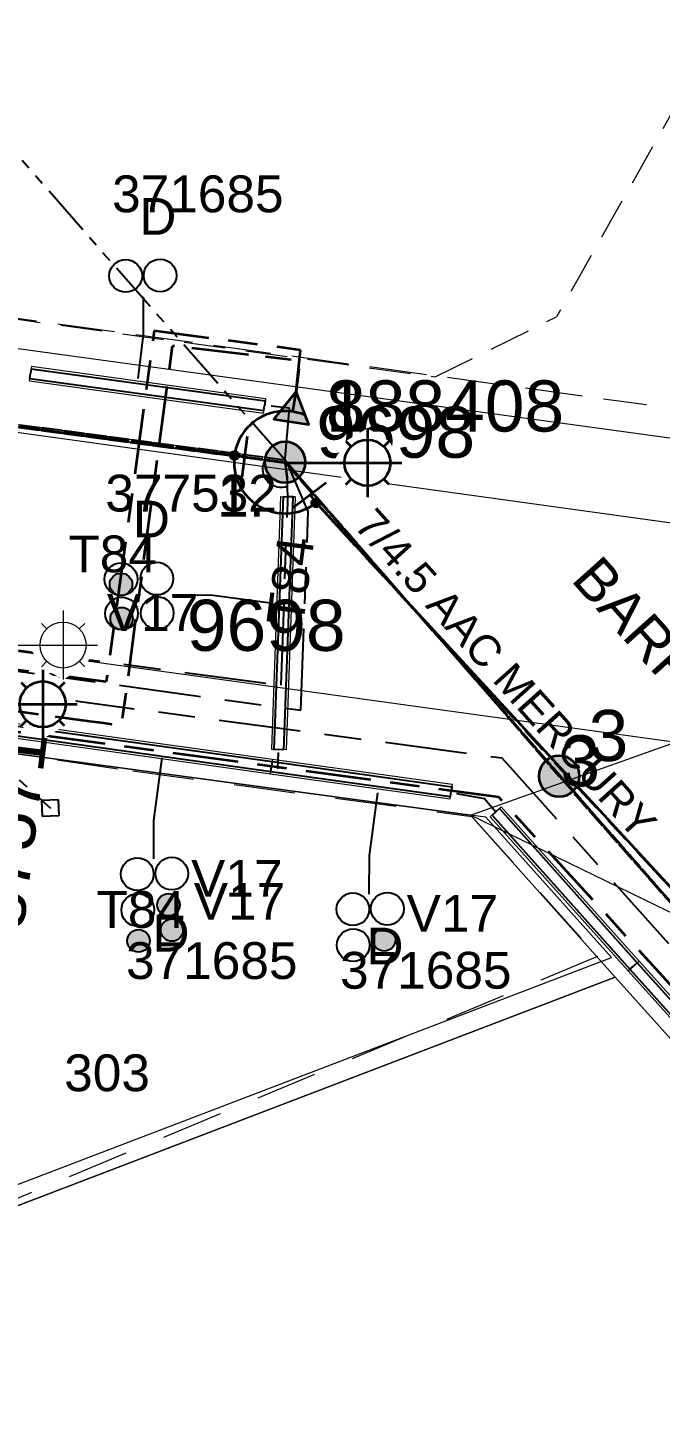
# Model space of a CAD drawing. Header units: metres. Extents: x 0 to 309348, y 0 to 6272736.
# Drawn here: x 309122.9 to 309153.9, y 6271744.9 to 6271812.5 of the extents above; entities that cross this region are included whole.
import ezdxf
from ezdxf.enums import TextEntityAlignment as Align

# ---------------------------------------------------------------- set-up
doc = ezdxf.new("R2010")
doc.units = ezdxf.units.M
for name, pattern in [('Cable Exist OH', [1, 1, 0]), ('Cable Exist UG', [8.2, 4, -1.2, 1.8, -1.2]), ('Dash', [5, 3, -2]), ('DASHEDX2', [38.1, 25.4, -12.7]), ('IE Trench LV', [5.5, 4, -1.5]), ('PHANTOM2', [1.25, 0.625, -0.125, 0.125, -0.125, 0.125, -0.125]), ('PHANTOMX2', [5, 2.5, -0.5, 0.5, -0.5, 0.5, -0.5])]:
    doc.linetypes.add(name, pattern=pattern)
doc.layers.get('0').update_dxf_attribs({"color": 6})
for name, color, linetype, lineweight in [('_User Miscellaneous1', 30, 'Continuous', 13), ('_User_HV_Exist', 1, 'Continuous', 35), ('_User_LV_Exist', 5, 'Continuous', 35), ('_User_SL_Exist', 4, 'Continuous', 35), ('Cadastre Developer_SP_EXT', 98, 'Continuous', 15), ('Cadastre Developer_SP_NEW', 92, 'Continuous', 15), ('Cadastre Land Parcels_SP_EXT', 118, 'Continuous', 15), ('Cadastre Roads_SP_EXT', 218, 'Continuous', 15), ('Cadastre Roads_SP_NEW', 214, 'Continuous', 15), ('Mains_HV_EXT', 13, 'Continuous', 25), ('Mains_LV_EXT', 163, 'Continuous', 25), ('Mains_SL_EXT', 131, 'Continuous', 25)]:
    doc.layers.add(name, color=color, linetype=linetype, lineweight=lineweight)
doc.layers.add('_User Miscellaneous10', color=252, linetype='Continuous', lineweight=13, plot=False, transparency=0.85)
for name, color, linetype in [('Duct_SP_EXT', 30, 'Continuous'), ('Equip_SP_SL_EXT', 7, 'Continuous'), ('Services_SP_EXT', 42, 'PHANTOMX2'), ('SupportsOH_SP_TR_HV_LV_SL_EXT', 7, 'Continuous'), ('SupportsUG_SP_LV_SL_EXT', 7, 'Continuous'), ('Trench_SP_EXT', 7, 'Continuous')]:
    doc.layers.add(name, color=color, linetype=linetype)
doc.styles.add('COLUMN_LABEL', font='arial.ttf', dxfattribs={"height": 2})
doc.styles.add('iecARIAL', font='arial.ttf', dxfattribs={"height": 2})
doc.styles.add('POLE_LABEL', font='arial.ttf', dxfattribs={"height": 2})
doc.styles.add('SL_LABEL', font='arial.ttf', dxfattribs={"height": 2})
doc.styles.get("Standard").update_dxf_attribs({"font": 'arial.ttf'})
doc.linetypes.add('Cable New UG', pattern='A,7,-0.25,["x",Standard,S=2,R=0,X=0.2,Y=-0.8],-2.1', length=9.35)

# ---------------------------------------------------------------- blocks, each defined once
blk = doc.blocks.new('COLUMN_EXT')
blk.add_hatch(color=256).paths.add_polyline_path([(1.5, -1.5), (1.5, 1.5), (-1.5, 1.5), (-1.5, -1.5)])
blk.add_lwpolyline([(1.5, 1.5), (-1.5, 1.5), (-1.5, -1.5), (1.5, -1.5)], close=True)
at = {"flags": 9}
for tag, p in [('NOTES', (-1.813, 2)), ('STREETNAME', (-1.813, 1.6)), ('LOCATION', (-1.813, 1.4)), ('SUBURB', (-1.813, 1.8)), ('OWNED_BY', (-1.813, 0.6)), ('LEGEND', (-1.813, 1.2)), ('USAGE', (-1.813, 1)), ('STATE', (-1.813, 0.8)), ('COLUMN_TYPE', (-1.813, 0.4))]:
    blk.add_attdef(tag, text='', height=0.2, rotation=180, dxfattribs=at).set_placement(p, align=Align.MIDDLE_LEFT)
at = {"flags": 1}
blk.add_attdef('Z', (-1.813, 2.351), '', height=0.2, rotation=180, dxfattribs=at)
at = {"flags": 9}
for tag, style, p in [('STRUCTURE_PLANT_NUMBER', 'POLE_LABEL', (-1.813, -0.031)), ('STREET_CODE', 'COLUMN_LABEL', (-1.813, 0.2))]:
    blk.add_attdef(tag, text='', height=0.2, rotation=180, dxfattribs=dict(at, style=style)).set_placement(p, align=Align.MIDDLE_LEFT)
at = {"style": 'COLUMN_LABEL', "width": 0.9, "flags": 8}
blk.add_attdef('ASSET_NUM', text='', height=2, rotation=270, dxfattribs=at).set_placement((2, -4), align=Align.MIDDLE_LEFT)
blk = doc.blocks.new('DUCT_EXT')
blk.add_circle((0, 0.8), 0.8)
at = {"flags": 1}
blk.add_attdef('Z', (0, 0), '', height=0.2, dxfattribs=at)
at = {"flags": 9}
for tag, p in [('DUCT_CODE', (0, 0)), ('XSECT_TYPE', (0, -0.2)), ('STATE', (0, -0.6)), ('FB_REFERENCE', (0, -0.4)), ('NOTES', (0, -0.8))]:
    blk.add_attdef(tag, text='', height=0.2, dxfattribs=at).set_placement(p, align=Align.MIDDLE_LEFT)
blk = doc.blocks.new('SL_LANTERN_EXT')
at = {"flags": 9}
for tag, p in [('LRATECODE', (-7.4, 0)), ('LOUTREACHVOCAB', (-7.2, 0)), ('LOUTREACH', (-7, 0)), ('LANTNUMBER', (-6.6, 0)), ('LNEW', (-6.4, 0)), ('LMASTVOCAB', (-6.2, 0)), ('LMAST', (-6, 0)), ('LLAMPVOCAB', (-5.8, 0)), ('LLAMP', (-5.6, 0)), ('LEXIST', (-5.4, 0)), ('LCHARGE3PERCENT', (-5.2, 0)), ('LCHARGE3', (-5, 0)), ('LCHARGE2PERCENT', (-4.8, 0)), ('LCHARGE2', (-4.6, 0)), ('LCHARGE1PERCENT', (-4.4, 0)), ('LCHARGE1', (-4.2, 0)), ('LCATEGORY', (-4, 0)), ('LBRACKETVOCAB', (-3.8, 0)), ('LBRACKET', (-3.6, 0)), ('LKINGHEIGHT', (-3.4, 0)), ('CREPLACE', (-3.2, 0)), ('CREMOVE', (-3, 0)), ('CNUMBER', (-2.8, 0)), ('CNEW', (-2.6, 0)), ('CEXIST', (-2.4, 0)), ('USAGE', (-2.2, 0)), ('STATE', (-2, 0)), ('OWNED_BY', (-1.8, 0)), ('ORIENTATION', (-1.6, 0)), ('OPERATING_VOLTAGE', (-1.4, 0)), ('NO_PHASES', (-1.2, 0)), ('LANTERN_TYPE', (-1, 0)), ('LANTERN_PURPOSE', (-0.8, 0)), ('CONTROL_TYPE', (-0.6, 0)), ('CONSTRUCTED_VOLTAGE', (-0.4, 0))]:
    blk.add_attdef(tag, text='', height=0.001, rotation=270, dxfattribs=at).set_placement(p, align=Align.MIDDLE_LEFT)
at = {"style": 'SL_LABEL', "flags": 9}
blk.add_attdef('STREET_CODE', text='', height=0.001, rotation=270, dxfattribs=at).set_placement((0.001, 0), align=Align.MIDDLE_LEFT)
at = {"flags": 1}
blk.add_attdef('Z', (0, 0), '', height=0.001, rotation=270, dxfattribs=at)
at = {"width": 0.9}
blk.add_attdef('LNUMBER', text='', height=1, dxfattribs=at).set_placement((7, -1), align=Align.MIDDLE_LEFT)
at = {"flags": 9}
for tag, p in [('LREMOVE', (0, -7.6)), ('LREPLACE', (0, -7.8)), ('LTYPE', (0, -8)), ('LTYPEVOCAB', (0, -8.2)), ('LEGEND', (0, -8.4)), ('SUBURB', (0, -8.6)), ('STREETNAME', (0, -8.8)), ('LOCATION', (0, -9)), ('NOTES', (0, -9.2)), ('MAINTAINED_BY', (0, -9.863))]:
    blk.add_attdef(tag, text='', height=0.001, dxfattribs=at).set_placement(p, align=Align.MIDDLE_LEFT)
blk.add_attdef('OPERATED_BY', (0, -9.607), '', height=0.001, dxfattribs=at)
blk.add_wipeout([(5.688, 0), (5.061, -1.061), (4, -1.688), (2.939, -1.061), (2.313, 0), (2.939, 1.061), (4, 1.687), (5.061, 1.061)])
for p, q in [((4, 1.687), (4, 0)), ((2.939, 1.061), (3.205, 0.795)), ((5.061, 1.061), (4.795, 0.795)), ((0, 0), (4, 0)), ((4, 0), (5.688, 0)), ((4, 0), (4, -1.688)), ((2.939, -1.061), (3.205, -0.795)), ((5.061, -1.061), (4.795, -0.795))]:
    blk.add_line(p, q)
blk.add_circle((4, 0), 1.125)
blk = doc.blocks.new('CCP_EXT')
at = {"flags": 9}
for tag, p in [('USAGE', (0, -1.2)), ('LEGEND', (0, -1.4)), ('STATE', (0, -1.8)), ('LIFE_SUPPORT', (0, -1.6)), ('NOTES', (0, -2))]:
    blk.add_attdef(tag, text='', height=0.2, dxfattribs=at).set_placement(p, align=Align.MIDDLE_LEFT)
blk.add_wipeout([(0, 0.566), (0.566, 0), (0, -0.566), (-0.566, 0)])
blk.add_lwpolyline([(-0.566, 0), (0, 0.566), (0.566, 0), (0, -0.566), (-0.566, 0)])
at = {"flags": 1}
blk.add_attdef('Z', (0, 0), '', height=0.2, dxfattribs=at)
at = {"flags": 9}
for tag, p in [('CCP_TYPE', (0, 0)), ('OPERATING_VOLTAGE', (0, -0.6)), ('CONSTRUCTED_VOLTAGE', (0, -0.2)), ('NO_PHASES', (0, -0.4)), ('ORIENTATION', (0, -0.8)), ('OWNED_BY', (0, -1))]:
    blk.add_attdef(tag, text='', height=0.2, dxfattribs=at).set_placement(p, align=Align.MIDDLE_LEFT)
blk = doc.blocks.new('POLE_EXT')
blk.add_hatch(color=256).paths.add_polyline_path([(-1, 0, 1), (1, 0, 1)])
blk.add_lwpolyline([(-1, 0, 1), (1, 0, 1)], format="xyb", close=True)
at = {"flags": 8}
blk.add_attdef('pNumber', text='', height=2, dxfattribs=at).set_placement((2.5, 2.5), align=Align.MIDDLE_CENTER)
at = {"style": 'POLE_LABEL', "flags": 9}
for tag, p in [('STRUCTURE_PLANT_NUMBER', (1.355, 0.028)), ('STREET_CODE', (1.355, -0.2))]:
    blk.add_attdef(tag, text='', height=0.2, dxfattribs=at).set_placement(p, align=Align.MIDDLE_LEFT)
at = {"flags": 9}
for tag, p in [('OWNED_BY', (1.355, -0.4)), ('PARENT', (1.355, -0.6)), ('cLV', (1.355, -1.4)), ('SPECIAL_USE', (1.355, -0.8)), ('STATE', (1.355, -1)), ('USAGE', (1.355, -1.2)), ('cHV', (1.355, -2)), ('hDepth', (1.355, -1.6)), ('hDia', (1.355, -1.8)), ('LBRACKET', (1.355, -2.2)), ('LExisting', (1.355, -2.4)), ('LANTNUMBER', (1.355, -2.6)), ('LOther', (1.355, -2.8)), ('cLinedev', (1.355, -3.4)), ('LRemove', (1.355, -3)), ('LEGEND', (1.355, -3.2)), ('pExisting', (1.355, -3.8)), ('LOCATION', (1.355, -3.6)), ('PFNUMBER', (1.355, -4)), ('pFooting', (1.355, -4.4)), ('pNew', (1.355, -4.6)), ('NEWPFNUMBER', (1.355, -4.2)), ('pRelocate', (1.355, -5)), ('pRemove', (1.355, -5.2)), ('pReplace', (1.355, -5.4)), ('cspan', (1.355, -6)), ('pStay', (1.355, -5.6)), ('pType', (1.355, -5.8)), ('STREETNAME', (1.355, -6.2)), ('SUBURB', (1.355, -6.4)), ('NOTES', (1.355, -6.6)), ('MAINTAINED_BY', (1.355, -6.814)), ('OPERATED_BY', (1.355, -7.014))]:
    blk.add_attdef(tag, text='', height=0.2, dxfattribs=at).set_placement(p, align=Align.MIDDLE_LEFT)
at = {"flags": 1}
blk.add_attdef('Z', (1.355, -7.328), '', height=0.2, dxfattribs=at)
blk = doc.blocks.new('CABLE_LARGE_EXT')
h = blk.add_hatch(color=256)
edge = h.paths.add_edge_path()
edge.add_arc((0, 0.55), 0.55, 0, 360)
blk.add_circle((0, 0.55), 0.55)
at = {"flags": 1}
blk.add_attdef('Z', (0, 0), '', height=0.2, dxfattribs=at)
at = {"flags": 9}
for tag, p in [('COND_CODE', (0, 0)), ('XSECT_SIZE', (0, -0.6)), ('STATE', (0, -0.4)), ('FB_REFERENCE', (0, -0.2)), ('NOTES', (0, -0.8))]:
    blk.add_attdef(tag, text='', height=0.2, dxfattribs=at).set_placement(p, align=Align.MIDDLE_LEFT)
blk = doc.blocks.new('UGOH')
h = blk.add_hatch(color=256)
h.dxf.hatch_style = 1
h.paths.add_polyline_path([(3.5, 0), (2, 0.866), (2, -0.866)])
blk.add_line((2.5, 0), (3.5, 0))
at = {"flags": 128}
blk.add_lwpolyline([(3.5, 0), (2, 0.866), (2, -0.866)], close=True, dxfattribs=at)
blk = doc.blocks.new('*U316')
h = blk.add_hatch(color=256)
h.dxf.hatch_style = 1
h.paths.add_polyline_path([(-2.505, 0.131, 1), (-2.452, 0.528, 1)])
for p, q in [((-1.851, 1.255), (-2.114, -0.728)), ((-1.983, 0.263), (-2.478, 0.329))]:
    blk.add_line(p, q)
blk.add_circle((-2.478, 0.329), 0.2)
blk = doc.blocks.new('*U324')
h = blk.add_hatch(color=256)
h.dxf.hatch_style = 1
h.paths.add_polyline_path([(1.673, -1.869, 1), (1.354, -2.111, 1)])
for p, q in [((0.415, -2.197), (2.007, -0.987)), ((1.211, -1.592), (1.513, -1.99))]:
    blk.add_line(p, q)
blk.add_circle((1.513, -1.99), 0.2)

msp = doc.modelspace()

# ---------------------------------------------------------------- linework, layer by layer
at = {"layer": '_User Miscellaneous1'}
for p, q in [((309123.08425, 6271795.9873), (309123.03516, 6271795.63066)), ((309123.08425, 6271795.9873), (309134.53115, 6271794.41181)), ((309122.98608, 6271795.27403), (309123.03516, 6271795.63066)), ((309122.98608, 6271795.27403), (309134.43298, 6271793.69853)), ((309134.43298, 6271793.69853), (309134.48207, 6271794.05517)), ((309134.53115, 6271794.41181), (309134.48207, 6271794.05517)), ((309135.26933, 6271789.62434), (309134.81947, 6271777.26349)), ((309135.26933, 6271789.62434), (309135.6291, 6271789.61125)), ((309135.98886, 6271789.59816), (309135.53899, 6271777.2373)), ((309135.98886, 6271789.59816), (309135.6291, 6271789.61125)), ((309119.51328, 6271778.91893), (309134.88093, 6271776.77482)), ((309119.41379, 6271778.20583), (309134.78143, 6271776.06173)), ((309134.81947, 6271777.26349), (309135.17923, 6271777.25039)), ((309135.53899, 6271777.2373), (309135.17923, 6271777.25039)), ((309134.78143, 6271776.06173), (309134.83118, 6271776.41828)), ((309134.78144, 6271776.06173), (309134.83118, 6271776.41828)), ((309134.88093, 6271776.77482), (309134.83118, 6271776.41828)), ((309134.88092, 6271776.77482), (309134.83118, 6271776.41828)), ((309134.88092, 6271776.77482), (309143.66297, 6271775.54958)), ((309134.78144, 6271776.06173), (309143.56348, 6271774.83649)), ((309143.66297, 6271775.54958), (309143.61322, 6271775.19303)), ((309143.56348, 6271774.83649), (309143.61322, 6271775.19303)), ((309145.52882, 6271773.9652), (309145.79721, 6271774.20513)), ((309146.06561, 6271774.44506), (309145.79721, 6271774.20513)), ((309146.06561, 6271774.44506), (309152.8063, 6271766.90472)), ((309145.52882, 6271773.9652), (309152.27034, 6271766.42394)), ((309152.8063, 6271766.90472), (309152.53832, 6271766.66433)), ((309152.8063, 6271766.90472), (309197.30137, 6271717.47354)), ((309152.27034, 6271766.42394), (309152.53832, 6271766.66433)), ((309152.27034, 6271766.42394), (309196.76634, 6271716.99173))]:
    msp.add_line(p, q, dxfattribs=at)
at = {"layer": '_User Miscellaneous10', "linetype": 'DASHEDX2', "ltscale": 0.08}
for p, q in [((309180.46214, 6271854.47733), (309148.76983, 6271798.40483)), ((309100.35825, 6271801.32813), (309142.83915, 6271795.46907)), ((309142.83915, 6271795.46907), (309148.76983, 6271798.40483))]:
    msp.add_line(p, q, dxfattribs=at)
at = {"layer": '_User_LV_Exist', "linetype": 'Cable Exist UG', "ltscale": 0.7}
msp.add_lwpolyline([(309133.01163, 6271791.62629), (309074.48812, 6271799.41169), (309074.48812, 6271799.41169)], dxfattribs=at)
at = {"layer": 'Cadastre Developer_SP_NEW', "transparency": 33554687}
for p, q in [((309128.36694, 6271776.23182), (309128.36699, 6271776.23181)), ((309128.36694, 6271776.23182), (309128.36699, 6271776.23181)), ((309128.36849, 6271776.24364), (309128.36854, 6271776.24364)), ((309128.36849, 6271776.24364), (309128.36854, 6271776.24364)), ((309128.36849, 6271776.24364), (309145.28978, 6271773.95786)), ((309128.36849, 6271776.24364), (309128.36854, 6271776.24364)), ((309128.36849, 6271776.24364), (309128.36854, 6271776.24364)), ((309151.46162, 6271767.07613), (309145.28978, 6271773.95786)), ((309148.89528, 6271769.93765), (309148.89533, 6271769.93764)), ((309148.89528, 6271769.93765), (309148.89533, 6271769.93764)), ((309015.81906, 6271715.28316), (309151.46162, 6271767.07613))]:
    msp.add_line(p, q, dxfattribs=at)
at = {"layer": 'Cadastre Land Parcels_SP_EXT', "linetype": 'Continuous'}
for points in [[(309151.63281, 6271766.12373), (309144.55471, 6271774.04408), (309020.84506, 6271790.76818), (309016.34601, 6271787.3051), (309007.04114, 6271720.9862), (309010.48196, 6271715.8486), (309015.82344, 6271714.2118), (309151.63281, 6271766.12373)], [(308755.55897, 6271548.36996), (308908.86801, 6271606.91399), (309196.16296, 6271716.614), (309151.63298, 6271766.124), (308907.52597, 6271672.81498), (308874.35601, 6271660.13404), (308727.58898, 6271604.14397), (308755.55897, 6271548.36996)]]:
    msp.add_lwpolyline(points, close=True, dxfattribs=at)
at = {"layer": 'Cadastre Roads_SP_EXT', "linetype": 'Continuous'}
msp.add_lwpolyline([(309348.48976, 6271575.47978), (309334.37029, 6271591.29658), (309304.85188, 6271624.41724), (309271.06549, 6271662.25528), (309230.51602, 6271707.75225), (309202.85884, 6271738.73079), (309202.10435, 6271746.05319), (309169.30866, 6271762.00474), (309144.5547, 6271774.04408), (309151.63285, 6271766.12376), (309196.16323, 6271716.61391), (309236.58571, 6271671.6118), (309276.98356, 6271626.57711), (309308.55278, 6271591.43478), (309316.93114, 6271582.09229), (309326.97265, 6271570.89627), (309336.57793, 6271560.18593), (309348.48976, 6271575.47978)], close=True, dxfattribs=at)
at = {"layer": 'Duct_SP_EXT'}
for p, q in [((309123.06789, 6271795.86842), (309123.03516, 6271795.63066)), ((309123.06789, 6271795.86842), (309134.51479, 6271794.29293)), ((309123.00244, 6271795.39291), (309123.03516, 6271795.63066)), ((309123.00244, 6271795.39291), (309134.44934, 6271793.81741)), ((309134.44934, 6271793.81741), (309134.48207, 6271794.05517)), ((309134.51479, 6271794.29293), (309134.48207, 6271794.05517)), ((309134.93939, 6271777.25912), (309135.17923, 6271777.25039)), ((309135.41907, 6271777.24166), (309135.17923, 6271777.25039)), ((309134.79802, 6271776.18058), (309134.83118, 6271776.41828)), ((309134.79802, 6271776.18058), (309134.83118, 6271776.41828)), ((309134.86434, 6271776.65597), (309134.83118, 6271776.41828)), ((309134.86434, 6271776.65597), (309134.83118, 6271776.41828)), ((309134.86434, 6271776.65597), (309143.64638, 6271775.43073)), ((309134.79802, 6271776.18058), (309143.58006, 6271774.95534)), ((309143.58006, 6271774.95534), (309143.61322, 6271775.19303)), ((309143.64638, 6271775.43073), (309143.61322, 6271775.19303)), ((309145.61829, 6271774.04518), (309145.79721, 6271774.20513)), ((309145.97614, 6271774.36509), (309145.79721, 6271774.20513)), ((309145.97614, 6271774.36509), (309152.71698, 6271766.82459)), ((309145.61829, 6271774.04518), (309152.35967, 6271766.50407)), ((309152.71698, 6271766.82459), (309152.53832, 6271766.66433)), ((309152.71698, 6271766.82459), (309197.21219, 6271717.39324)), ((309152.35967, 6271766.50407), (309152.53832, 6271766.66433)), ((309152.35967, 6271766.50407), (309196.85551, 6271717.07203))]:
    msp.add_line(p, q, dxfattribs=at)
for points in [[(309128.55002, 6271799.38873), (309128.55002, 6271797.5245), (309128.27667, 6271795.39655)], [(309129.95818, 6271784.80452), (309131.83775, 6271784.80501), (309134.9054, 6271784.40547)], [(309129.06302, 6271771.90157), (309129.07053, 6271773.78048), (309129.47683, 6271776.84854)], [(309139.61117, 6271770.18343), (309139.61859, 6271772.06227), (309140.02498, 6271775.13033)]]:
    msp.add_lwpolyline(points, dxfattribs=at)
at = {"layer": 'Mains_HV_EXT', "linetype": 'Continuous'}
msp.add_lwpolyline([(309135.61362, 6271790.12326, -0.6712947), (309134.47961, 6271791.3196)], format="xyb", dxfattribs=at)
at = {"layer": 'Trench_SP_EXT', "linetype": 'Cable Exist UG'}
for points in [[(309135.15689, 6271777.10717), (309135.12197, 6271776.30382)], [(309143.87671, 6271775.09305), (309145.23881, 6271774.8607), (309145.79725, 6271774.20519)]]:
    msp.add_lwpolyline(points, dxfattribs=at)

# ---------------------------------------------------------------- block references
at = {"layer": '_User_HV_Exist'}
msp.add_blockref('*U316', (309135.48986, 6271791.29691), dxfattribs=at)
at = {"layer": '_User_LV_Exist'}
msp.add_blockref('*U316', (309135.48986, 6271791.29691), dxfattribs=at)
ref = msp.add_blockref('POLE_EXT', (309148.90168, 6271775.94649), dxfattribs=at)
ref.add_attrib('ASSET_NUM', '3', dxfattribs={"layer": '0', "height": 2.5, "rotation": 359.9931309, "style": 'POLE_LABEL'}).set_placement((309150.90168, 6271776.69649), align=Align.MIDDLE_RIGHT)
at = {"layer": '_User_SL_Exist'}
ref = msp.add_blockref('POLE_EXT', (309148.90168, 6271775.94649), dxfattribs=at)
ref.add_attrib('ASSET_NUM', '3', dxfattribs={"layer": '0', "height": 2.5, "rotation": 359.9931309, "style": 'POLE_LABEL'}).set_placement((309152.2821, 6271777.9353), align=Align.MIDDLE_RIGHT)
at = {"layer": 'Duct_SP_EXT'}
for name, p, rotation in [('DUCT_EXT', (309130.17096, 6271800.43073), 90.08043177349576), ('DUCT_EXT', (309128.48882, 6271800.40658), 90.08043177349576), ('DUCT_EXT', (309129.05892, 6271771.15976), 90.07949392258129), ('DUCT_EXT', (309130.74334, 6271771.18333), 90.07949392258129), ('DUCT_EXT', (309129.07727, 6271769.40609), 90.07949392258129), ('CABLE_LARGE_EXT', (309130.33745, 6271769.6612), 90.08043177349576), ('DUCT_EXT', (309139.60705, 6271769.44157), 90.07949392258129), ('DUCT_EXT', (309141.29147, 6271769.46515), 90.07949392258129), ('CABLE_LARGE_EXT', (309130.50386, 6271768.42466), 90.08043177349576), ('CABLE_LARGE_EXT', (309128.86392, 6271767.89832), 90.08043177349576), ('DUCT_EXT', (309139.6254, 6271767.68782), 90.07949392258129), ('CABLE_LARGE_EXT', (309140.88551, 6271767.94303), 90.08043177349576)]:
    msp.add_blockref(name, p, dxfattribs=dict(at, rotation=rotation))
for name, p in [('DUCT_EXT', (309127.4608, 6271784.77485)), ('DUCT_EXT', (309129.21521, 6271784.80454)), ('CABLE_LARGE_EXT', (309127.46072, 6271784.77488)), ('DUCT_EXT', (309127.4909, 6271783.09907)), ('DUCT_EXT', (309129.23755, 6271783.12183)), ('CABLE_LARGE_EXT', (309127.4909, 6271783.09913))]:
    msp.add_blockref(name, p, dxfattribs=at)
at = {"layer": 'SupportsOH_SP_TR_HV_LV_SL_EXT'}
ref = msp.add_blockref('POLE_EXT', (309148.90168, 6271775.94649), dxfattribs=at)
ref.add_attrib('ASSET_NUM', '3', dxfattribs={"layer": '0', "height": 2.5, "rotation": 359.9931309, "style": 'POLE_LABEL'}).set_placement((309150.90168, 6271776.69649), align=Align.MIDDLE_RIGHT)
at = {"layer": 'SupportsUG_SP_LV_SL_EXT'}
ref = msp.add_blockref('COLUMN_EXT', (309119.63343, 6271779.46313), dxfattribs=dict(at, rotation=172.3408238815766))
ref.add_attrib('ASSET_NUM', '875714', dxfattribs={"layer": '0', "height": 2.5, "rotation": 82.8768448, "style": 'COLUMN_LABEL'}).set_placement((309121.63343, 6271780.21313), align=Align.TOP_RIGHT)

# ---------------------------------------------------------------- texts
at = {"layer": '_User_HV_Exist', "linetype": 'Cable New UG', "insert": (309139.92193, 6271789.17035), "char_height": 1.5, "attachment_point": 1, "rotation": 311.9291241}
msp.add_mtext_dynamic_manual_height_columns('7/4.5 AAC MERCURY', width=21.0286604, gutter_width=12.5, heights=[0], dxfattribs=at)
at = {"layer": '_User_LV_Exist', "linetype": 'Cable New UG', "insert": (309150.91592, 6271786.86315), "char_height": 2, "attachment_point": 1, "rotation": 311.9291241}
msp.add_mtext_dynamic_manual_height_columns('BARRY ROAD', width=18.6657593, gutter_width=12.5, heights=[0], dxfattribs=at)
at = {"layer": 'Cadastre Developer_SP_EXT'}
msp.add_text('303', height=1.8, dxfattribs=at).set_placement((309124.68124, 6271760.54365))
at = {"layer": 'Duct_SP_EXT'}
for s, p in [('371685', (309127.0246, 6271803.51775)), ('D', (309128.35611, 6271802.41779)), ('377532', (309126.69496, 6271788.88567)), ('D', (309128.04175, 6271787.61959)), ('T84', (309124.88551, 6271785.91312)), ('V17', (309126.77075, 6271783.04896)), ('V17', (309130.88997, 6271770.05589)), ('T84', (309126.2591, 6271768.52983)), ('V17', (309131.02147, 6271768.9245)), ('V17', (309141.4381, 6271768.33771)), ('D', (309128.99553, 6271767.37209)), ('D', (309139.46755, 6271766.74067)), ('371685', (309127.70628, 6271766.03026)), ('371685', (309138.1783, 6271765.5566))]:
    msp.add_text(s, height=1.8, dxfattribs=at).set_placement(p)
at = {"layer": 'Mains_LV_EXT'}
msp.add_text('T84', height=1.8, rotation=82.5706992, dxfattribs=at).set_placement((309136.36193, 6271783.2346))

# ---------------------------------------------------------------- next in the draw order: block references
at = {"layer": 'Equip_SP_SL_EXT'}
ref = msp.add_blockref('SL_LANTERN_EXT', (309135.51882, 6271791.26845), dxfattribs=at)
ref.add_attrib('ASSET_NUM', '9698', dxfattribs={"layer": '0', "height": 2.5, "rotation": 359.9813845, "style": 'iecARIAL'}).set_placement((309137.01882, 6271792.76845), align=Align.MIDDLE_LEFT)
ref = msp.add_blockref('SL_LANTERN_EXT', (309119.63348, 6271779.46316), dxfattribs=at)
ref.add_attrib('ASSET_NUM', '241871', dxfattribs={"layer": '0', "height": 2.5, "rotation": 81.3627125, "style": 'iecARIAL'}).set_placement((309121.13348, 6271780.96316), align=Align.MIDDLE_RIGHT)

# ---------------------------------------------------------------- next in the draw order: linework, layer by layer
at = {"layer": '_User Miscellaneous1', "linetype": 'PHANTOM2', "ltscale": 4}
msp.add_lwpolyline([(309135.49219, 6271791.39648), (309115.52098, 6271814.11998), (309124.58488, 6271821.99805)], dxfattribs=at)
at = {"layer": '_User Miscellaneous1', "flags": 128}
msp.add_lwpolyline([(309135.49219, 6271791.39648), (309072.98514, 6271799.66821)], dxfattribs=at)
at = {"layer": '_User_HV_Exist', "linetype": 'Cable Exist UG', "ltscale": 0.8, "flags": 128}
msp.add_lwpolyline([(309136.03041, 6271794.75492), (309136.03041, 6271794.75492), (309136.03041, 6271794.75492), (309136.24976, 6271796.78133), (309136.24976, 6271796.78133), (309129.08915, 6271797.71511), (309126.73734, 6271780.55143), (309126.73734, 6271780.55143), (309126.73734, 6271780.55143), (309126.73734, 6271780.55143), (309045.644, 6271791.43715), (309045.644, 6271791.43715)], dxfattribs=at)
at = {"layer": '_User_HV_Exist', "linetype": 'Continuous', "flags": 128}
msp.add_lwpolyline([(309137.00322, 6271789.30697), (309159.35521, 6271765.08792)], dxfattribs=at)
at = {"layer": '_User_HV_Exist'}
msp.add_arc((309135.48986, 6271791.29691), 2.50002, 66.6890795, 311.8380883, dxfattribs=at)
at = {"layer": '_User_LV_Exist', "linetype": 'Cable Exist UG', "ltscale": 0.7, "flags": 128}
msp.add_lwpolyline([(309112.85508, 6271780.40277), (309125.80099, 6271778.65881), (309126.60345, 6271778.55071), (309126.60345, 6271778.55071), (309127.49556, 6271778.43053), (309129.98456, 6271796.99147), (309129.98456, 6271796.99147), (309136.20587, 6271796.27186), (309136.03041, 6271794.75492)], dxfattribs=at)
at = {"layer": '_User_LV_Exist', "linetype": 'Cable Exist UG', "ltscale": 0.7}
msp.add_lwpolyline([(309137.00322, 6271789.30697), (309148.81689, 6271776.4696), (309160.74311, 6271763.5996), (309177.41707, 6271745.03259)], dxfattribs=at)
at = {"layer": '_User_LV_Exist'}
msp.add_arc((309135.48986, 6271791.29691), 2.50002, 66.6890795, 311.8380883, dxfattribs=at)
at = {"layer": 'Cadastre Developer_SP_NEW', "linetype": 'IE Trench LV', "ltscale": 0.7, "flags": 128}
msp.add_lwpolyline([(309074.78478, 6271804.85528), (309153.17132, 6271794.11534)], dxfattribs=at)
at = {"layer": 'Cadastre Roads_SP_NEW', "color": 4, "linetype": 'Continuous', "ltscale": 2, "transparency": 33554495}
msp.add_line((309183.55652, 6271784.30118), (309099.52738, 6271795.89066), dxfattribs=at)
at = {"layer": 'Duct_SP_EXT'}
for p, q in [((309135.38925, 6271789.61998), (309134.93939, 6271777.25912)), ((309135.38925, 6271789.61998), (309135.6291, 6271789.61125)), ((309135.86894, 6271789.60252), (309135.41907, 6271777.24166)), ((309135.86894, 6271789.60252), (309135.6291, 6271789.61125)), ((309119.43037, 6271778.32468), (309134.79802, 6271776.18058)), ((309119.49669, 6271778.80008), (309134.86434, 6271776.65597))]:
    msp.add_line(p, q, dxfattribs=at)
at = {"layer": 'Mains_HV_EXT', "linetype": 'Cable Exist OH'}
for points in [[(309135.48988, 6271791.29688), (309071.99399, 6271799.80096)], [(309166.19442, 6271756.29242), (309135.48988, 6271791.29688)]]:
    msp.add_lwpolyline(points, dxfattribs=at)
at = {"layer": 'Mains_HV_EXT', "linetype": 'Cable Exist UG'}
msp.add_lwpolyline([(309040.46956, 6271780.88975), (309039.65501, 6271782.51928), (309041.16408, 6271792.8792), (309041.16408, 6271792.8792), (309135.29377, 6271780.39818), (309135.61743, 6271789.29081), (309135.61743, 6271789.29081), (309135.6125, 6271790.36821), (309135.47495, 6271791.41608)], dxfattribs=at)
at = {"layer": 'Mains_LV_EXT', "linetype": 'Cable Exist OH'}
for points in [[(309135.49213, 6271791.39648), (309071.99399, 6271799.80096), (309001.67394, 6271809.43599)], [(309135.49213, 6271791.39648), (309148.9054, 6271775.92885), (309166.13945, 6271756.33246), (309188.5331, 6271731.08491)]]:
    msp.add_lwpolyline(points, dxfattribs=at)
at = {"layer": 'Mains_LV_EXT', "linetype": 'Cable Exist UG'}
msp.add_lwpolyline([(309109.80898, 6271780.66044), (309112.11142, 6271782.46982), (309112.11142, 6271782.46982), (309119.263, 6271781.50461), (309136.26698, 6271779.17339), (309136.26698, 6271779.17339), (309136.62134, 6271788.88458), (309135.58873, 6271791.28512)], dxfattribs=at)
at = {"layer": 'Mains_SL_EXT', "linetype": 'Cable Exist OH'}
for points in [[(309001.67394, 6271809.43599), (309071.99399, 6271799.80096), (309135.51883, 6271791.26844)], [(309135.51883, 6271791.26844), (309166.2091, 6271756.27307)]]:
    msp.add_lwpolyline(points, dxfattribs=at)
at = {"layer": 'Services_SP_EXT'}
msp.add_lwpolyline([(309135.49219, 6271791.39648), (309115.52098, 6271814.11998), (309124.58488, 6271821.99805)], dxfattribs=at)
at = {"layer": 'Trench_SP_EXT', "linetype": 'Cable Exist UG'}
msp.add_lwpolyline([(309135.47474, 6271791.29891), (309135.69982, 6271793.93583), (309134.81628, 6271794.03128)], dxfattribs=at)
msp.add_lwpolyline([(309135.47474, 6271791.29891, -0.08681967), (309135.60144, 6271789.94357)], format="xyb", dxfattribs=at)

# ---------------------------------------------------------------- next in the draw order: block references
at = {"layer": '_User Miscellaneous1'}
msp.add_blockref('POLE_EXT', (309135.48986, 6271791.29691), dxfattribs=at)
at = {"layer": '_User_HV_Exist'}
ref = msp.add_blockref('POLE_EXT', (309135.48986, 6271791.29691), dxfattribs=at)
ref.add_attrib('ASSET_NUM', '1.', dxfattribs={"layer": '0', "height": 2.5, "style": 'POLE_LABEL'}).set_placement((309137.48986, 6271792.04691), align=Align.BOTTOM_LEFT)
at = {"layer": '_User_HV_Exist', "color": 2, "linetype": 'Cable New UG', "lineweight": 0, "rotation": 81.11557751525105}
msp.add_blockref('UGOH', (309135.48986, 6271791.29691), dxfattribs=at)
at = {"layer": '_User_HV_Exist'}
msp.add_blockref('*U324', (309135.48986, 6271791.29691), dxfattribs=at)
at = {"layer": '_User_LV_Exist'}
ref = msp.add_blockref('POLE_EXT', (309135.48986, 6271791.29691), dxfattribs=at)
ref.add_attrib('ASSET_NUM', '1.', dxfattribs={"layer": '0', "height": 2.5, "style": 'POLE_LABEL'}).set_placement((309137.48986, 6271792.04691), align=Align.BOTTOM_LEFT)
at = {"layer": '_User_LV_Exist', "color": 2, "linetype": 'Cable New UG', "lineweight": 0, "rotation": 81.11557751525105}
msp.add_blockref('UGOH', (309135.48986, 6271791.29691), dxfattribs=at)
at = {"layer": '_User_LV_Exist'}
msp.add_blockref('*U324', (309135.48986, 6271791.29691), dxfattribs=at)
at = {"layer": 'Services_SP_EXT', "rotation": 137.726311182352}
msp.add_blockref('CCP_EXT', (309124.00787, 6271774.38548), dxfattribs=at)
at = {"layer": 'SupportsOH_SP_TR_HV_LV_SL_EXT'}
ref = msp.add_blockref('POLE_EXT', (309135.48986, 6271791.29691), dxfattribs=at)
ref.add_attrib('ASSET_NUM', '888408', dxfattribs={"layer": '0', "height": 2.5, "style": 'POLE_LABEL'}).set_placement((309137.48986, 6271792.04691), align=Align.BOTTOM_LEFT)

# ---------------------------------------------------------------- next in the draw order: linework, layer by layer
at = {"layer": '_User_HV_Exist', "linetype": 'Cable Exist UG', "ltscale": 0.8, "flags": 128}
msp.add_lwpolyline([(309051.5247, 6271763.9712), (309053.71988, 6271780.22315), (309047.77388, 6271781.02629), (309048.72509, 6271788.06854), (309145.92416, 6271774.93966), (309170.69746, 6271747.89966), (309180.58906, 6271736.90183), (309309.52812, 6271593.41717)], dxfattribs=at)
at = {"layer": 'Cadastre Developer_SP_EXT', "linetype": 'Dash'}
msp.add_lwpolyline([(309150.7708, 6271767.13409), (309116.00381, 6271752.64371), (309119.38106, 6271777.45218), (309128.04242, 6271776.20223), (309144.63415, 6271773.97665)], close=True, dxfattribs=at)
at = {"layer": 'Cadastre Roads_SP_EXT', "linetype": 'Continuous'}
msp.add_lwpolyline([(309161.50269, 6271780.07634), (309184.64869, 6271788.31465), (309022.59466, 6271810.51807), (309020.84506, 6271790.76822), (309144.5547, 6271774.04408), (309161.50269, 6271780.07634)], close=True, dxfattribs=at)
at = {"layer": 'Mains_HV_EXT', "linetype": 'Cable Exist UG'}
msp.add_lwpolyline([(309040.42635, 6271780.83587), (309041.59442, 6271782.30215), (309042.86418, 6271790.63956), (309042.86418, 6271790.63956), (309146.09454, 6271776.84225), (309188.69301, 6271729.40558), (309278.52136, 6271629.35553)], dxfattribs=at)
at = {"layer": 'Services_SP_EXT'}
msp.add_lwpolyline([(309109.78472, 6271780.53984), (309113.19268, 6271779.29503), (309113.19268, 6271779.29503), (309115.67092, 6271778.96159), (309119.51476, 6271778.44331), (309124.00787, 6271774.38549)], dxfattribs=at)

# ---------------------------------------------------------------- next in the draw order: block references
at = {"layer": '_User Miscellaneous1'}
msp.add_blockref('SL_LANTERN_EXT', (309119.63348, 6271779.46316), dxfattribs=at)

# ---------------------------------------------------------------- next in the draw order: linework, layer by layer
at = {"layer": 'Cadastre Developer_SP_NEW', "transparency": 33554687}
msp.add_line((309115.98099, 6271777.91698), (309128.36849, 6271776.24364), dxfattribs=at)
at = {"layer": 'Cadastre Roads_SP_NEW', "color": 4, "linetype": 'Continuous', "ltscale": 2, "transparency": 33554495}
msp.add_line((309234.0327, 6271766.63906), (309021.69122, 6271795.92564), dxfattribs=at)

# ---------------------------------------------------------------- next in the draw order: block references
at = {"layer": '_User Miscellaneous10'}
msp.add_blockref('SL_LANTERN_EXT', (309120.62411, 6271782.35681), dxfattribs=at)
at = {"layer": '_User_SL_Exist'}
ref = msp.add_blockref('SL_LANTERN_EXT', (309135.51882, 6271791.26845), dxfattribs=at)
ref.add_attrib('ASSET_NUM', '9698', dxfattribs={"layer": '0', "height": 2.5, "rotation": 359.9813845, "style": 'iecARIAL'}).set_placement((309130.68149, 6271783.32577), align=Align.MIDDLE_LEFT)

# ---------------------------------------------------------------- next in the draw order: linework, layer by layer
at = {"layer": '_User Miscellaneous1', "linetype": 'Cable Exist OH'}
msp.add_lwpolyline([(309166.19442, 6271756.29242), (309135.48988, 6271791.29688)], dxfattribs=at)
at = {"layer": '_User_LV_Exist', "linetype": 'Cable Exist UG', "ltscale": 0.7}
for points in [[(309133.01163, 6271791.62629), (309074.48812, 6271799.41169), (309074.48812, 6271799.41169)], [(309137.00322, 6271789.30697), (309148.81689, 6271776.4696), (309160.74311, 6271763.5996), (309177.41707, 6271745.03259)]]:
    msp.add_lwpolyline(points, dxfattribs=at)

# ---------------------------------------------------------------- next in the draw order: block references
at = {"layer": '_User_LV_Exist'}
ref = msp.add_blockref('POLE_EXT', (309135.48986, 6271791.29691), dxfattribs=at)
ref.add_attrib('ASSET_NUM', '888408', dxfattribs={"layer": '0', "height": 2.5, "style": 'POLE_LABEL'}).set_placement((309137.48986, 6271792.04691), align=Align.BOTTOM_LEFT)
at = {"layer": '_User_SL_Exist'}
ref = msp.add_blockref('POLE_EXT', (309135.48986, 6271791.29691), dxfattribs=at)
ref.add_attrib('ASSET_NUM', '888408', dxfattribs={"layer": '0', "height": 2.5, "style": 'POLE_LABEL'}).set_placement((309137.48986, 6271792.04691), align=Align.BOTTOM_LEFT)
ref = msp.add_blockref('SL_LANTERN_EXT', (309119.63348, 6271779.46316), dxfattribs=at)
ref.add_attrib('ASSET_NUM', '241871', dxfattribs={"layer": '0', "height": 2.5, "rotation": 81.3627125, "style": 'iecARIAL'}).set_placement((309121.13348, 6271780.96316), align=Align.MIDDLE_RIGHT)

# ---------------------------------------------------------------- next in the draw order: texts
at = {"layer": '_User Miscellaneous1', "linetype": 'Cable New UG', "ltscale": 0.75, "insert": (309132.16392, 6271790.64209), "char_height": 2, "attachment_point": 1}
msp.add_mtext_dynamic_manual_height_columns('1.', width=5.8733595, gutter_width=12.5, heights=[0], dxfattribs=at)
at = {"layer": '_User_SL_Exist', "linetype": 'Cable New UG', "ltscale": 0.75, "insert": (309132.16392, 6271790.64209), "char_height": 2, "attachment_point": 1}
msp.add_mtext_dynamic_manual_height_columns('1.', width=5.8733595, gutter_width=12.5, heights=[0], dxfattribs=at)

# ---------------------------------------------------------------- next in the draw order: linework, layer by layer
at = {"layer": '_User_LV_Exist', "linetype": 'Cable Exist UG', "ltscale": 0.7, "flags": 128}
msp.add_lwpolyline([(309112.85508, 6271780.40277), (309125.80099, 6271778.65881), (309126.60345, 6271778.55071), (309126.60345, 6271778.55071), (309127.49556, 6271778.43053), (309129.98456, 6271796.99147), (309129.98456, 6271796.99147), (309136.20587, 6271796.27186), (309136.03041, 6271794.75492)], dxfattribs=at)
at = {"layer": '_User_SL_Exist', "linetype": 'Cable Exist OH'}
msp.add_lwpolyline([(309074.48812, 6271799.41169), (309135.51883, 6271791.26844), (309166.2091, 6271756.27307)], dxfattribs=at)

doc.saveas('drawing.dxf')
